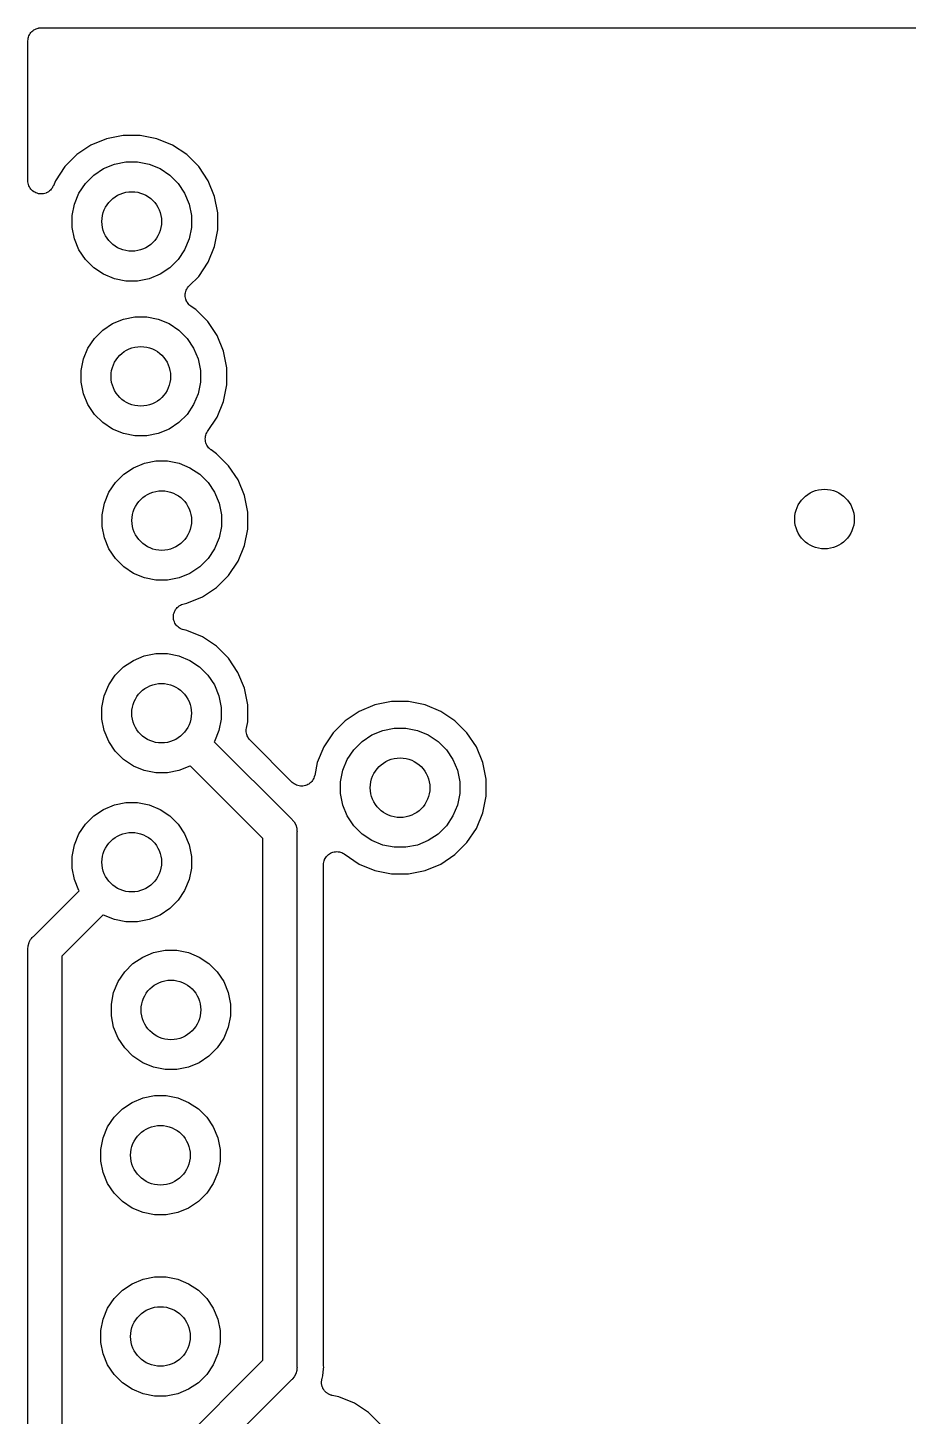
# Model space of a CAD drawing. Extents: x 1.98 to 5.9, y -3.93 to -1.98.
# Drawn here: x 1.9765 to 2.209, y -2.4338 to -2.0669 of the extents above; entities that cross this region are included whole.
import ezdxf

# ---------------------------------------------------------------- set-up
doc = ezdxf.new("R2010")
doc.units = 0
doc.header["$MEASUREMENT"] = 0
doc.layers.add('BLACK', color=7, linetype='CONTINUOUS')

msp = doc.modelspace()

# ---------------------------------------------------------------- linework, layer by layer
at = {"layer": 'BLACK', "linetype": 'CONTINUOUS'}
for p, q in [((1.97677, -2.06905), (1.97693, -2.06876)), ((1.97693, -2.06876), (1.97709, -2.06847)), ((1.97709, -2.06846), (1.9771, -2.06845)), ((1.97709, -2.06847), (1.97709, -2.06846)), ((1.9771, -2.06845), (1.97731, -2.0682)), ((1.97731, -2.0682), (1.97752, -2.06795)), ((1.97752, -2.06795), (1.97753, -2.06794)), ((1.97753, -2.06794), (1.97754, -2.06793)), ((1.97754, -2.06793), (1.97779, -2.06772)), ((1.97779, -2.06772), (1.97805, -2.06751)), ((1.97805, -2.06751), (1.97806, -2.06751)), ((1.97806, -2.06751), (1.97807, -2.0675)), ((1.97807, -2.0675), (1.97836, -2.06735)), ((1.97836, -2.06735), (1.97865, -2.06719)), ((1.97865, -2.06719), (1.97867, -2.06719)), ((1.97867, -2.06719), (1.97868, -2.06718)), ((1.97868, -2.06718), (1.97899, -2.06709)), ((1.97899, -2.06709), (1.97931, -2.067)), ((1.97931, -2.067), (1.97932, -2.06699)), ((1.97932, -2.06699), (1.97933, -2.06699)), ((1.97933, -2.06699), (1.97966, -2.06696)), ((1.97966, -2.06696), (1.97999, -2.06693)), ((1.97999, -2.06693), (2.26754, -2.06693)), ((1.97649, -2.07038), (1.97653, -2.07005)), ((1.97649, -2.0704), (1.97649, -2.07038)), ((1.97649, -2.07041), (1.97649, -2.0704)), ((1.97649, -2.0704), (1.97649, -2.0704)), ((1.97649, -2.07043), (1.97649, -2.07041)), ((1.97649, -2.10734), (1.97649, -2.07043)), ((1.97653, -2.07005), (1.97656, -2.06973)), ((1.97656, -2.0697), (1.97666, -2.06939)), ((1.97656, -2.06971), (1.97656, -2.0697)), ((1.97656, -2.06973), (1.97656, -2.06971)), ((1.97666, -2.06939), (1.97676, -2.06907)), ((1.97676, -2.06907), (1.97677, -2.06906)), ((1.97677, -2.06906), (1.97677, -2.06905)), ((1.99316, -2.09795), (1.98944, -2.10044)), ((1.9973, -2.09624), (1.99316, -2.09795)), ((2.0017, -2.09536), (1.9973, -2.09624)), ((2.00618, -2.09536), (2.0017, -2.09536)), ((2.01057, -2.09624), (2.00618, -2.09536)), ((2.01471, -2.09795), (2.01057, -2.09624)), ((2.01844, -2.10044), (2.01471, -2.09795)), ((1.98944, -2.10044), (1.98627, -2.10361)), ((2.02161, -2.10361), (2.01844, -2.10044)), ((1.98627, -2.10361), (1.98378, -2.10734)), ((1.9939, -2.10588), (1.99648, -2.10415)), ((1.99648, -2.10415), (1.99934, -2.10297)), ((1.99934, -2.10297), (2.00239, -2.10236)), ((2.00239, -2.10236), (2.00549, -2.10236)), ((2.00549, -2.10236), (2.00853, -2.10297)), ((2.00853, -2.10297), (2.0114, -2.10415)), ((2.0114, -2.10415), (2.01398, -2.10588)), ((2.0241, -2.10734), (2.02161, -2.10361)), ((1.97652, -2.10767), (1.97649, -2.10734)), ((1.97655, -2.10801), (1.97652, -2.10767)), ((1.97655, -2.10802), (1.97655, -2.10801)), ((1.97665, -2.10833), (1.97655, -2.10802)), ((1.97655, -2.10802), (1.97655, -2.10802)), ((1.97675, -2.10867), (1.97665, -2.10833)), ((1.97692, -2.10898), (1.97675, -2.10867)), ((1.97675, -2.10867), (1.97675, -2.10867)), ((1.97675, -2.10867), (1.97675, -2.10867)), ((1.97707, -2.10927), (1.97692, -2.10898)), ((1.97707, -2.10928), (1.97707, -2.10927)), ((1.97707, -2.10927), (1.97707, -2.10927)), ((1.97729, -2.10955), (1.97707, -2.10928)), ((1.98287, -2.10932), (1.98267, -2.10956)), ((1.98288, -2.10932), (1.98287, -2.10932)), ((1.98287, -2.10932), (1.98287, -2.10932)), ((1.98304, -2.10901), (1.98288, -2.10932)), ((1.9832, -2.10872), (1.98304, -2.10901)), ((1.98321, -2.10872), (1.9832, -2.10872)), ((1.9832, -2.10872), (1.9832, -2.10872)), ((1.98322, -2.10868), (1.98321, -2.10872)), ((1.98321, -2.10872), (1.98321, -2.10872)), ((1.98378, -2.10734), (1.98322, -2.10868)), ((1.98998, -2.11065), (1.9917, -2.10807)), ((1.9917, -2.10807), (1.9939, -2.10588)), ((2.01398, -2.10588), (2.01617, -2.10807)), ((2.01617, -2.10807), (2.01789, -2.11065)), ((2.02581, -2.11147), (2.0241, -2.10734)), ((1.9775, -2.1098), (1.97729, -2.10955)), ((1.97776, -2.11002), (1.9775, -2.1098)), ((1.9775, -2.1098), (1.9775, -2.1098)), ((1.9775, -2.1098), (1.9775, -2.1098)), ((1.97803, -2.11024), (1.97776, -2.11002)), ((1.97833, -2.1104), (1.97803, -2.11024)), ((1.97803, -2.11024), (1.97803, -2.11024)), ((1.97803, -2.11024), (1.97803, -2.11024)), ((1.97863, -2.11056), (1.97833, -2.1104)), ((1.97895, -2.11066), (1.97863, -2.11056)), ((1.97863, -2.11056), (1.97863, -2.11056)), ((1.97863, -2.11056), (1.97863, -2.11056)), ((1.97928, -2.11077), (1.97895, -2.11066)), ((1.97962, -2.1108), (1.97928, -2.11077)), ((1.97928, -2.11077), (1.97928, -2.11077)), ((1.97928, -2.11077), (1.97928, -2.11077)), ((1.97996, -2.11084), (1.97962, -2.1108)), ((1.9803, -2.11081), (1.97996, -2.11084)), ((1.97996, -2.11084), (1.97996, -2.11084)), ((1.97996, -2.11084), (1.97996, -2.11084)), ((1.98064, -2.11078), (1.9803, -2.11081)), ((1.98097, -2.11068), (1.98064, -2.11078)), ((1.98064, -2.11078), (1.98064, -2.11078)), ((1.98064, -2.11078), (1.98064, -2.11078)), ((1.98129, -2.11059), (1.98097, -2.11068)), ((1.9813, -2.11058), (1.98129, -2.11059)), ((1.98159, -2.11043), (1.9813, -2.11058)), ((1.9813, -2.11058), (1.9813, -2.11058)), ((1.9819, -2.11027), (1.98159, -2.11043)), ((1.98217, -2.11005), (1.9819, -2.11027)), ((1.9819, -2.11027), (1.9819, -2.11027)), ((1.9819, -2.11027), (1.9819, -2.11027)), ((1.98243, -2.10984), (1.98217, -2.11005)), ((1.98244, -2.10984), (1.98243, -2.10984)), ((1.98243, -2.10984), (1.98243, -2.10984)), ((1.98267, -2.10956), (1.98244, -2.10984)), ((1.98879, -2.11352), (1.98998, -2.11065)), ((2.01789, -2.11065), (2.01908, -2.11352)), ((2.02669, -2.11587), (2.02581, -2.11147)), ((1.98819, -2.11656), (1.98879, -2.11352)), ((1.98819, -2.11966), (1.98819, -2.11656)), ((2.01908, -2.11352), (2.01969, -2.11656)), ((2.01969, -2.11656), (2.01969, -2.11966)), ((2.02669, -2.12035), (2.02669, -2.11587)), ((1.98879, -2.1227), (1.98819, -2.11966)), ((2.01969, -2.11966), (2.01908, -2.1227)), ((2.02581, -2.12475), (2.02669, -2.12035)), ((1.98998, -2.12557), (1.98879, -2.1227)), ((2.01908, -2.1227), (2.01789, -2.12557)), ((1.9917, -2.12815), (1.98998, -2.12557)), ((2.01789, -2.12557), (2.01617, -2.12815)), ((2.0241, -2.12889), (2.02581, -2.12475)), ((1.9939, -2.13034), (1.9917, -2.12815)), ((1.99648, -2.13207), (1.9939, -2.13034)), ((2.01398, -2.13034), (2.0114, -2.13207)), ((2.01617, -2.12815), (2.01398, -2.13034)), ((2.02161, -2.13261), (2.0241, -2.12889)), ((1.99934, -2.13325), (1.99648, -2.13207)), ((2.00239, -2.13386), (1.99934, -2.13325)), ((2.00549, -2.13386), (2.00239, -2.13386)), ((2.00853, -2.13325), (2.00549, -2.13386)), ((2.0114, -2.13207), (2.00853, -2.13325)), ((2.01906, -2.13515), (2.02161, -2.13261)), ((2.01804, -2.1376), (2.01807, -2.13727)), ((2.01804, -2.13761), (2.01804, -2.1376)), ((2.01804, -2.13762), (2.01804, -2.13761)), ((2.01807, -2.13795), (2.01804, -2.13762)), ((2.01807, -2.13727), (2.01811, -2.13694)), ((2.0181, -2.13828), (2.01807, -2.13795)), ((2.0181, -2.13829), (2.0181, -2.13828)), ((2.0181, -2.1383), (2.0181, -2.13829)), ((2.01819, -2.13861), (2.0181, -2.1383)), ((2.01811, -2.13692), (2.01821, -2.1366)), ((2.01811, -2.13693), (2.01811, -2.13692)), ((2.01811, -2.13694), (2.01811, -2.13693)), ((2.01829, -2.13893), (2.01819, -2.13861)), ((2.01821, -2.1366), (2.01831, -2.13628)), ((2.01831, -2.13628), (2.01832, -2.13626)), ((2.01831, -2.13628), (2.01831, -2.13628)), ((2.01832, -2.13626), (2.01848, -2.13597)), ((2.01848, -2.13597), (2.01863, -2.13568)), ((2.01863, -2.13568), (2.01864, -2.13567)), ((2.01864, -2.13566), (2.01885, -2.13541)), ((2.01864, -2.13567), (2.01864, -2.13566)), ((2.01885, -2.13541), (2.01906, -2.13515)), ((2.01829, -2.13894), (2.01829, -2.13893)), ((2.0183, -2.13895), (2.01829, -2.13894)), ((2.01845, -2.13924), (2.0183, -2.13895)), ((2.0186, -2.13954), (2.01845, -2.13924)), ((2.01861, -2.13955), (2.0186, -2.13954)), ((2.01862, -2.13956), (2.01861, -2.13955)), ((2.01883, -2.13981), (2.01862, -2.13956)), ((2.01903, -2.14007), (2.01883, -2.13981)), ((2.01904, -2.14008), (2.01903, -2.14007)), ((2.01905, -2.14009), (2.01904, -2.14008)), ((2.0193, -2.1403), (2.01905, -2.14009)), ((2.01955, -2.14051), (2.0193, -2.1403)), ((2.01957, -2.14052), (2.01955, -2.14051)), ((2.01959, -2.14054), (2.01957, -2.14052)), ((2.01957, -2.14052), (2.01957, -2.14052)), ((2.01957, -2.14052), (2.01957, -2.14052)), ((2.02082, -2.14136), (2.01959, -2.14054)), ((2.02399, -2.14453), (2.02082, -2.14136)), ((1.99628, -2.1468), (1.99886, -2.14508)), ((1.99886, -2.14508), (2.00173, -2.14389)), ((2.00173, -2.14389), (2.00477, -2.14328)), ((2.00477, -2.14328), (2.00787, -2.14328)), ((2.00787, -2.14328), (2.01092, -2.14389)), ((2.01092, -2.14389), (2.01378, -2.14508)), ((2.01378, -2.14508), (2.01636, -2.1468)), ((2.02648, -2.14826), (2.02399, -2.14453)), ((1.99237, -2.15157), (1.99409, -2.14899)), ((1.99409, -2.14899), (1.99628, -2.1468)), ((2.01636, -2.1468), (2.01856, -2.14899)), ((2.01856, -2.14899), (2.02028, -2.15157)), ((2.0282, -2.1524), (2.02648, -2.14826)), ((1.99118, -2.15444), (1.99237, -2.15157)), ((2.02028, -2.15157), (2.02147, -2.15444)), ((2.02907, -2.15679), (2.0282, -2.1524)), ((1.99057, -2.15748), (1.99118, -2.15444)), ((2.02147, -2.15444), (2.02207, -2.15748)), ((2.02907, -2.16127), (2.02907, -2.15679)), ((1.99057, -2.16058), (1.99057, -2.15748)), ((1.99118, -2.16362), (1.99057, -2.16058)), ((2.02207, -2.16058), (2.02147, -2.16362)), ((2.02207, -2.15748), (2.02207, -2.16058)), ((1.99237, -2.16649), (1.99118, -2.16362)), ((2.02147, -2.16362), (2.02028, -2.16649)), ((2.0282, -2.16567), (2.02907, -2.16127)), ((1.99409, -2.16907), (1.99237, -2.16649)), ((2.02028, -2.16649), (2.01856, -2.16907)), ((2.02648, -2.16981), (2.0282, -2.16567)), ((1.99628, -2.17126), (1.99409, -2.16907)), ((1.99886, -2.17299), (1.99628, -2.17126)), ((2.01636, -2.17126), (2.01378, -2.17299)), ((2.01856, -2.16907), (2.01636, -2.17126)), ((2.02393, -2.17363), (2.02648, -2.16981)), ((2.00173, -2.17417), (1.99886, -2.17299)), ((2.00477, -2.17478), (2.00173, -2.17417)), ((2.00787, -2.17478), (2.00477, -2.17478)), ((2.01092, -2.17417), (2.00787, -2.17478)), ((2.01378, -2.17299), (2.01092, -2.17417)), ((2.02334, -2.17554), (2.02337, -2.17521)), ((2.02337, -2.17521), (2.02341, -2.17489)), ((2.02341, -2.17486), (2.02351, -2.17454)), ((2.02341, -2.17487), (2.02341, -2.17486)), ((2.02341, -2.17489), (2.02341, -2.17487)), ((2.02351, -2.17454), (2.02361, -2.17423)), ((2.02361, -2.17421), (2.02377, -2.17392)), ((2.02361, -2.17422), (2.02361, -2.17421)), ((2.02361, -2.17423), (2.02361, -2.17422)), ((2.02377, -2.17392), (2.02393, -2.17363)), ((2.02334, -2.17555), (2.02334, -2.17554)), ((2.02334, -2.17556), (2.02334, -2.17555)), ((2.02337, -2.1759), (2.02334, -2.17556)), ((2.0234, -2.17622), (2.02337, -2.1759)), ((2.0234, -2.17623), (2.0234, -2.17622)), ((2.0234, -2.17624), (2.0234, -2.17623)), ((2.0235, -2.17656), (2.0234, -2.17624)), ((2.02359, -2.17688), (2.0235, -2.17656)), ((2.02359, -2.17689), (2.02359, -2.17688)), ((2.0236, -2.1769), (2.02359, -2.17689)), ((2.02375, -2.17719), (2.0236, -2.1769)), ((2.0239, -2.17748), (2.02375, -2.17719)), ((2.02391, -2.17749), (2.0239, -2.17748)), ((2.02392, -2.1775), (2.02391, -2.17749)), ((2.02413, -2.17776), (2.02392, -2.1775)), ((2.02433, -2.17802), (2.02413, -2.17776)), ((2.02434, -2.17802), (2.02433, -2.17802)), ((2.02435, -2.17803), (2.02434, -2.17802)), ((2.0246, -2.17825), (2.02435, -2.17803)), ((2.02485, -2.17846), (2.0246, -2.17825)), ((2.02487, -2.17847), (2.02485, -2.17846)), ((2.02489, -2.17848), (2.02487, -2.17847)), ((2.02487, -2.17847), (2.02487, -2.17847)), ((2.02487, -2.17847), (2.02487, -2.17847)), ((2.02635, -2.17946), (2.02489, -2.17848)), ((2.00439, -2.18317), (2.00726, -2.18199)), ((2.00726, -2.18199), (2.0103, -2.18138)), ((2.0103, -2.18138), (2.0134, -2.18138)), ((2.0134, -2.18138), (2.01644, -2.18199)), ((2.01644, -2.18199), (2.01931, -2.18317)), ((2.02952, -2.18263), (2.02635, -2.17946)), ((2.03201, -2.18635), (2.02952, -2.18263)), ((1.99962, -2.18709), (2.00181, -2.1849)), ((2.00181, -2.1849), (2.00439, -2.18317)), ((2.01931, -2.18317), (2.02189, -2.1849)), ((2.02189, -2.1849), (2.02408, -2.18709)), ((2.03373, -2.19049), (2.03201, -2.18635)), ((1.99671, -2.19254), (1.9979, -2.18967)), ((1.9979, -2.18967), (1.99962, -2.18709)), ((2.02408, -2.18709), (2.02581, -2.18967)), ((2.02581, -2.18967), (2.02699, -2.19254)), ((1.9961, -2.19558), (1.99671, -2.19254)), ((2.02699, -2.19254), (2.0276, -2.19558)), ((2.0346, -2.19489), (2.03373, -2.19049)), ((1.9961, -2.19868), (1.9961, -2.19558)), ((2.0276, -2.19558), (2.0276, -2.19868)), ((2.0346, -2.19937), (2.0346, -2.19489)), ((1.99671, -2.20172), (1.9961, -2.19868)), ((2.0276, -2.19868), (2.02699, -2.20172)), ((2.03373, -2.20376), (2.0346, -2.19937)), ((1.9979, -2.20459), (1.99671, -2.20172)), ((1.99962, -2.20717), (1.9979, -2.20459)), ((2.02581, -2.20459), (2.02408, -2.20717)), ((2.02699, -2.20172), (2.02581, -2.20459)), ((2.03201, -2.2079), (2.03373, -2.20376)), ((2.00181, -2.20936), (1.99962, -2.20717)), ((2.02408, -2.20717), (2.02189, -2.20936)), ((2.02952, -2.21163), (2.03201, -2.2079)), ((2.00439, -2.21108), (2.00181, -2.20936)), ((2.00726, -2.21227), (2.00439, -2.21108)), ((2.01931, -2.21108), (2.01644, -2.21227)), ((2.02189, -2.20936), (2.01931, -2.21108)), ((2.02635, -2.2148), (2.02952, -2.21163)), ((2.0103, -2.21288), (2.00726, -2.21227)), ((2.0134, -2.21288), (2.0103, -2.21288)), ((2.01644, -2.21227), (2.0134, -2.21288)), ((2.02263, -2.21729), (2.02635, -2.2148)), ((2.01679, -2.2195), (2.01709, -2.21935)), ((2.01709, -2.21935), (2.01741, -2.21925)), ((2.01709, -2.21935), (2.01709, -2.21935)), ((2.01709, -2.21935), (2.01709, -2.21935)), ((2.01741, -2.21925), (2.01774, -2.21915)), ((2.01774, -2.21915), (2.01849, -2.219)), ((2.01849, -2.219), (2.02263, -2.21729)), ((2.01492, -2.22256), (2.01496, -2.22221)), ((2.01495, -2.22289), (2.01492, -2.22256)), ((2.01492, -2.22256), (2.01492, -2.22256)), ((2.01492, -2.22256), (2.01492, -2.22256)), ((2.01498, -2.22324), (2.01495, -2.22289)), ((2.01496, -2.22221), (2.01499, -2.22188)), ((2.01499, -2.22188), (2.0151, -2.22155)), ((2.01499, -2.22188), (2.01499, -2.22188)), ((2.01499, -2.22188), (2.01499, -2.22188)), ((2.0151, -2.22155), (2.01519, -2.22123)), ((2.01519, -2.22123), (2.0152, -2.22123)), ((2.0152, -2.22123), (2.01536, -2.22092)), ((2.0152, -2.22123), (2.0152, -2.22123)), ((2.01536, -2.22092), (2.01552, -2.22063)), ((2.01552, -2.22062), (2.01573, -2.22037)), ((2.01552, -2.22063), (2.01552, -2.22062)), ((2.01552, -2.22063), (2.01552, -2.22063)), ((2.01573, -2.22037), (2.01595, -2.2201)), ((2.01595, -2.2201), (2.01596, -2.2201)), ((2.01596, -2.2201), (2.01621, -2.21989)), ((2.01596, -2.2201), (2.01596, -2.2201)), ((2.01621, -2.21989), (2.01648, -2.21967)), ((2.01648, -2.21967), (2.01648, -2.21967)), ((2.01648, -2.21967), (2.01649, -2.21967)), ((2.01649, -2.21967), (2.01679, -2.2195)), ((2.01508, -2.22357), (2.01498, -2.22324)), ((2.01498, -2.22324), (2.01498, -2.22324)), ((2.01498, -2.22324), (2.01498, -2.22324)), ((2.01518, -2.22389), (2.01508, -2.22357)), ((2.01518, -2.2239), (2.01518, -2.22389)), ((2.01534, -2.2242), (2.01518, -2.2239)), ((2.01518, -2.2239), (2.01518, -2.2239)), ((2.01549, -2.2245), (2.01534, -2.2242)), ((2.0157, -2.22475), (2.01549, -2.2245)), ((2.01549, -2.2245), (2.01549, -2.2245)), ((2.01549, -2.2245), (2.01549, -2.2245)), ((2.01592, -2.22503), (2.0157, -2.22475)), ((2.01592, -2.22504), (2.01592, -2.22503)), ((2.01592, -2.22503), (2.01592, -2.22503)), ((2.01616, -2.22524), (2.01592, -2.22504)), ((2.01644, -2.22547), (2.01616, -2.22524)), ((2.01645, -2.22547), (2.01644, -2.22547)), ((2.01644, -2.22547), (2.01644, -2.22547)), ((2.01675, -2.22564), (2.01645, -2.22547)), ((2.01704, -2.2258), (2.01675, -2.22564)), ((2.01705, -2.2258), (2.01704, -2.2258)), ((2.01704, -2.2258), (2.01704, -2.2258)), ((2.01737, -2.22591), (2.01705, -2.2258)), ((2.01769, -2.22601), (2.01737, -2.22591)), ((2.0177, -2.22601), (2.01769, -2.22601)), ((2.01774, -2.22602), (2.0177, -2.22601)), ((2.0177, -2.22601), (2.0177, -2.22601)), ((2.0177, -2.22601), (2.0177, -2.22601)), ((2.01845, -2.22616), (2.01774, -2.22602)), ((2.02259, -2.22787), (2.01845, -2.22616)), ((2.02631, -2.23036), (2.02259, -2.22787)), ((2.02948, -2.23353), (2.02631, -2.23036)), ((2.00177, -2.2358), (2.00435, -2.23408)), ((2.00435, -2.23408), (2.00722, -2.23289)), ((2.00722, -2.23289), (2.01026, -2.23228)), ((2.01026, -2.23228), (2.01336, -2.23228)), ((2.01336, -2.23228), (2.0164, -2.23289)), ((2.0164, -2.23289), (2.01927, -2.23408)), ((2.01927, -2.23408), (2.02185, -2.2358)), ((2.03197, -2.23726), (2.02948, -2.23353)), ((1.99958, -2.23799), (2.00177, -2.2358)), ((2.02185, -2.2358), (2.02404, -2.23799)), ((2.03368, -2.2414), (2.03197, -2.23726)), ((1.99667, -2.24344), (1.99786, -2.24057)), ((1.99786, -2.24057), (1.99958, -2.23799)), ((2.02404, -2.23799), (2.02577, -2.24057)), ((2.02577, -2.24057), (2.02695, -2.24344)), ((2.03456, -2.24579), (2.03368, -2.2414)), ((1.99606, -2.24648), (1.99667, -2.24344)), ((2.02695, -2.24344), (2.02756, -2.24648)), ((2.07256, -2.24497), (2.06817, -2.24584)), ((2.07704, -2.24497), (2.07256, -2.24497)), ((2.08144, -2.24584), (2.07704, -2.24497)), ((1.99606, -2.24958), (1.99606, -2.24648)), ((2.02756, -2.24648), (2.02756, -2.24958)), ((2.03456, -2.25027), (2.03456, -2.24579)), ((2.06403, -2.24756), (2.0603, -2.25005)), ((2.06817, -2.24584), (2.06403, -2.24756)), ((2.08558, -2.24756), (2.08144, -2.24584)), ((2.0893, -2.25005), (2.08558, -2.24756)), ((1.99667, -2.25263), (1.99606, -2.24958)), ((2.02756, -2.24958), (2.02695, -2.25263)), ((2.03415, -2.25262), (2.03419, -2.2523)), ((2.03419, -2.2523), (2.03422, -2.25198)), ((2.03422, -2.25198), (2.03456, -2.25027)), ((2.0603, -2.25005), (2.05713, -2.25322)), ((2.07021, -2.25257), (2.07325, -2.25197)), ((2.07325, -2.25197), (2.07635, -2.25197)), ((2.07635, -2.25197), (2.0794, -2.25257)), ((2.09247, -2.25322), (2.0893, -2.25005)), ((1.99786, -2.25549), (1.99667, -2.25263)), ((1.99958, -2.25807), (1.99786, -2.25549)), ((2.02577, -2.25549), (2.02571, -2.25557)), ((2.02571, -2.25557), (2.04609, -2.27595)), ((2.02695, -2.25263), (2.02577, -2.25549)), ((2.03415, -2.25264), (2.03415, -2.25262)), ((2.03415, -2.25266), (2.03415, -2.25264)), ((2.03418, -2.25298), (2.03415, -2.25266)), ((2.03421, -2.2533), (2.03418, -2.25298)), ((2.03422, -2.25332), (2.03421, -2.2533)), ((2.03422, -2.25334), (2.03422, -2.25332)), ((2.03431, -2.25365), (2.03422, -2.25334)), ((2.0344, -2.25396), (2.03431, -2.25365)), ((2.03441, -2.25397), (2.0344, -2.25396)), ((2.03442, -2.25399), (2.03441, -2.25397)), ((2.03457, -2.25428), (2.03442, -2.25399)), ((2.03472, -2.25457), (2.03457, -2.25428)), ((2.03473, -2.25458), (2.03472, -2.25457)), ((2.03474, -2.25459), (2.03473, -2.25458)), ((2.03494, -2.25485), (2.03474, -2.25459)), ((2.03514, -2.2551), (2.03494, -2.25485)), ((2.03517, -2.25512), (2.03514, -2.2551)), ((2.03518, -2.25513), (2.03517, -2.25512)), ((2.03517, -2.25512), (2.03517, -2.25512)), ((2.03517, -2.25512), (2.03517, -2.25512)), ((2.04634, -2.2663), (2.03518, -2.25513)), ((2.05713, -2.25322), (2.05464, -2.25694)), ((2.06257, -2.25768), (2.06476, -2.25548)), ((2.06476, -2.25548), (2.06734, -2.25376)), ((2.06734, -2.25376), (2.07021, -2.25257)), ((2.0794, -2.25257), (2.08226, -2.25376)), ((2.08226, -2.25376), (2.08484, -2.25548)), ((2.08484, -2.25548), (2.08704, -2.25768)), ((2.09496, -2.25694), (2.09247, -2.25322)), ((2.00177, -2.26026), (1.99958, -2.25807)), ((2.05464, -2.25694), (2.05293, -2.26108)), ((2.06085, -2.26026), (2.06257, -2.25768)), ((2.08704, -2.25768), (2.08876, -2.26026)), ((2.09668, -2.26108), (2.09496, -2.25694)), ((2.00435, -2.26199), (2.00177, -2.26026)), ((2.00722, -2.26317), (2.00435, -2.26199)), ((2.01026, -2.26378), (2.00722, -2.26317)), ((2.0164, -2.26317), (2.01336, -2.26378)), ((2.01927, -2.26199), (2.0164, -2.26317)), ((2.01935, -2.26193), (2.01927, -2.26199)), ((2.03857, -2.28115), (2.01935, -2.26193)), ((2.05293, -2.26108), (2.05225, -2.26451)), ((2.05906, -2.26617), (2.05966, -2.26312)), ((2.05966, -2.26312), (2.06085, -2.26026)), ((2.08876, -2.26026), (2.08995, -2.26312)), ((2.08995, -2.26312), (2.09055, -2.26617)), ((2.09755, -2.26548), (2.09668, -2.26108)), ((2.01336, -2.26378), (2.01026, -2.26378)), ((2.0466, -2.26651), (2.04634, -2.2663)), ((2.04686, -2.26672), (2.0466, -2.26651)), ((2.04686, -2.26673), (2.04686, -2.26672)), ((2.04687, -2.26673), (2.04686, -2.26673)), ((2.04716, -2.26689), (2.04687, -2.26673)), ((2.04746, -2.26705), (2.04716, -2.26689)), ((2.04747, -2.26705), (2.04746, -2.26705)), ((2.04746, -2.26705), (2.04746, -2.26705)), ((2.04779, -2.26715), (2.04747, -2.26705)), ((2.05012, -2.26707), (2.0498, -2.26716)), ((2.05013, -2.26707), (2.05012, -2.26707)), ((2.05014, -2.26706), (2.05013, -2.26707)), ((2.05043, -2.26691), (2.05014, -2.26706)), ((2.05073, -2.26675), (2.05043, -2.26691)), ((2.05074, -2.26675), (2.05073, -2.26675)), ((2.051, -2.26654), (2.05074, -2.26674)), ((2.05074, -2.26674), (2.05074, -2.26675)), ((2.05126, -2.26633), (2.051, -2.26654)), ((2.05127, -2.26632), (2.05126, -2.26633)), ((2.05148, -2.26606), (2.05127, -2.26631)), ((2.05127, -2.26631), (2.05127, -2.26632)), ((2.0517, -2.2658), (2.05148, -2.26606)), ((2.05171, -2.2658), (2.0517, -2.2658)), ((2.05187, -2.26549), (2.05171, -2.26579)), ((2.05171, -2.26579), (2.05171, -2.2658)), ((2.05203, -2.2652), (2.05187, -2.26549)), ((2.05204, -2.26519), (2.05203, -2.2652)), ((2.05203, -2.2652), (2.05203, -2.2652)), ((2.05214, -2.26487), (2.05204, -2.26519)), ((2.05224, -2.26455), (2.05214, -2.26487)), ((2.05225, -2.26451), (2.05224, -2.26454)), ((2.05224, -2.26454), (2.05224, -2.26454)), ((2.05224, -2.26454), (2.05224, -2.26454)), ((2.05224, -2.26454), (2.05224, -2.26455)), ((2.05906, -2.26927), (2.05906, -2.26617)), ((2.09055, -2.26617), (2.09055, -2.26927)), ((2.09755, -2.26996), (2.09755, -2.26548)), ((2.04811, -2.26725), (2.04779, -2.26715)), ((2.04812, -2.26725), (2.04811, -2.26725)), ((2.04846, -2.26729), (2.04812, -2.26725)), ((2.04812, -2.26725), (2.04812, -2.26725)), ((2.04879, -2.26732), (2.04846, -2.26729)), ((2.0488, -2.26732), (2.04879, -2.26732)), ((2.04914, -2.26729), (2.0488, -2.26732)), ((2.0488, -2.26732), (2.0488, -2.26732)), ((2.04947, -2.26726), (2.04914, -2.26729)), ((2.04948, -2.26726), (2.04947, -2.26726)), ((2.0498, -2.26716), (2.04948, -2.26726)), ((2.04948, -2.26726), (2.04948, -2.26726)), ((2.05966, -2.27231), (2.05906, -2.26927)), ((2.09055, -2.26927), (2.08995, -2.27231)), ((2.09668, -2.27435), (2.09755, -2.26996)), ((1.9939, -2.27517), (1.99648, -2.27345)), ((1.99648, -2.27345), (1.99934, -2.27226)), ((1.99934, -2.27226), (2.00239, -2.27165)), ((2.00239, -2.27165), (2.00549, -2.27165)), ((2.00549, -2.27165), (2.00853, -2.27226)), ((2.00853, -2.27226), (2.0114, -2.27345)), ((2.0114, -2.27345), (2.01398, -2.27517)), ((2.06085, -2.27518), (2.05966, -2.27231)), ((2.08995, -2.27231), (2.08876, -2.27518)), ((2.09496, -2.27849), (2.09668, -2.27435)), ((1.98998, -2.27994), (1.9917, -2.27736)), ((1.9917, -2.27736), (1.9939, -2.27517)), ((2.01398, -2.27517), (2.01617, -2.27736)), ((2.01617, -2.27736), (2.01789, -2.27994)), ((2.04609, -2.27595), (2.04626, -2.27609)), ((2.04626, -2.27609), (2.0464, -2.27626)), ((2.0464, -2.27626), (2.0464, -2.27626)), ((2.0464, -2.27626), (2.04655, -2.27643)), ((2.04655, -2.27643), (2.04683, -2.27677)), ((2.04683, -2.27677), (2.04724, -2.27756)), ((2.04724, -2.27756), (2.0475, -2.2784)), ((2.06257, -2.27776), (2.06085, -2.27518)), ((2.06476, -2.27995), (2.06257, -2.27776)), ((2.08704, -2.27776), (2.08484, -2.27995)), ((2.08876, -2.27518), (2.08704, -2.27776)), ((1.98879, -2.28281), (1.98998, -2.27994)), ((2.01789, -2.27994), (2.01908, -2.28281)), ((2.03857, -2.35829), (2.03857, -2.28115)), ((2.0475, -2.2784), (2.04757, -2.27907)), ((2.04757, -2.27907), (2.04757, -2.27907)), ((2.04757, -2.27907), (2.04759, -2.27929)), ((2.04759, -2.27929), (2.04757, -2.27951)), ((2.04757, -2.27951), (2.04757, -2.42064)), ((2.06734, -2.28167), (2.06476, -2.27995)), ((2.07021, -2.28286), (2.06734, -2.28167)), ((2.08226, -2.28167), (2.0794, -2.28286)), ((2.08484, -2.27995), (2.08226, -2.28167)), ((2.09247, -2.28222), (2.09496, -2.27849)), ((1.98819, -2.28585), (1.98879, -2.28281)), ((2.01908, -2.28281), (2.01969, -2.28585)), ((2.05562, -2.2856), (2.05588, -2.28539)), ((2.05588, -2.28539), (2.05614, -2.28518)), ((2.05614, -2.28518), (2.05615, -2.28518)), ((2.05615, -2.28517), (2.05645, -2.28502)), ((2.05615, -2.28518), (2.05615, -2.28517)), ((2.05645, -2.28502), (2.05674, -2.28486)), ((2.05674, -2.28486), (2.05675, -2.28486)), ((2.05675, -2.28486), (2.05676, -2.28485)), ((2.05676, -2.28485), (2.05708, -2.28476)), ((2.05708, -2.28476), (2.0574, -2.28466)), ((2.0574, -2.28466), (2.0574, -2.28466)), ((2.0574, -2.28466), (2.05741, -2.28466)), ((2.05741, -2.28466), (2.05774, -2.28463)), ((2.05774, -2.28463), (2.05808, -2.2846)), ((2.05808, -2.2846), (2.05808, -2.2846)), ((2.05808, -2.2846), (2.05809, -2.2846)), ((2.05809, -2.2846), (2.05842, -2.28463)), ((2.05842, -2.28463), (2.05876, -2.28467)), ((2.05876, -2.28467), (2.05876, -2.28467)), ((2.05876, -2.28467), (2.05877, -2.28467)), ((2.05877, -2.28467), (2.05909, -2.28477)), ((2.05909, -2.28477), (2.05941, -2.28487)), ((2.05941, -2.28487), (2.05942, -2.28487)), ((2.05942, -2.28487), (2.05942, -2.28487)), ((2.05942, -2.28487), (2.05972, -2.28503)), ((2.05972, -2.28503), (2.06001, -2.28519)), ((2.06001, -2.28519), (2.06002, -2.2852)), ((2.06002, -2.2852), (2.06002, -2.2852)), ((2.06002, -2.2852), (2.06003, -2.28521)), ((2.06003, -2.28521), (2.06403, -2.28788)), ((2.07325, -2.28346), (2.07021, -2.28286)), ((2.07635, -2.28346), (2.07325, -2.28346)), ((2.0794, -2.28286), (2.07635, -2.28346)), ((2.08558, -2.28788), (2.0893, -2.28539)), ((2.0893, -2.28539), (2.09247, -2.28222)), ((1.98819, -2.28895), (1.98819, -2.28585)), ((1.98879, -2.292), (1.98819, -2.28895)), ((2.01969, -2.28895), (2.01908, -2.292)), ((2.01969, -2.28585), (2.01969, -2.28895)), ((2.05457, -2.28805), (2.0546, -2.28772)), ((2.05457, -2.28806), (2.05457, -2.28805)), ((2.05457, -2.2881), (2.05457, -2.28806)), ((2.05457, -2.28806), (2.05457, -2.28806)), ((2.05457, -2.28806), (2.05457, -2.28806)), ((2.05457, -2.42013), (2.05457, -2.2881)), ((2.0546, -2.28772), (2.05464, -2.28738)), ((2.05464, -2.28737), (2.05474, -2.28705)), ((2.05464, -2.28738), (2.05464, -2.28737)), ((2.05464, -2.28738), (2.05464, -2.28738)), ((2.05474, -2.28705), (2.05484, -2.28673)), ((2.05484, -2.28673), (2.05485, -2.28673)), ((2.05485, -2.28672), (2.05501, -2.28642)), ((2.05485, -2.28673), (2.05485, -2.28672)), ((2.05501, -2.28642), (2.05517, -2.28613)), ((2.05517, -2.28613), (2.05518, -2.28613)), ((2.05518, -2.28612), (2.0554, -2.28586)), ((2.05518, -2.28613), (2.05518, -2.28612)), ((2.0554, -2.28586), (2.05561, -2.28561)), ((2.05561, -2.28561), (2.05561, -2.2856)), ((2.05561, -2.2856), (2.05562, -2.2856)), ((2.06403, -2.28788), (2.06817, -2.28959)), ((2.08144, -2.28959), (2.08558, -2.28788)), ((1.98998, -2.29486), (1.98879, -2.292)), ((2.01908, -2.292), (2.01789, -2.29486)), ((2.06817, -2.28959), (2.07256, -2.29046)), ((2.07256, -2.29046), (2.07704, -2.29046)), ((2.07704, -2.29046), (2.08144, -2.28959)), ((1.98516, -2.29981), (1.99003, -2.29494)), ((1.99003, -2.29494), (1.98998, -2.29486)), ((2.01789, -2.29486), (2.01617, -2.29744)), ((1.97796, -2.30701), (1.98516, -2.29981)), ((1.98516, -2.29981), (1.98516, -2.29981)), ((2.01398, -2.29963), (2.0114, -2.30136)), ((2.01617, -2.29744), (2.01398, -2.29963)), ((1.9964, -2.3013), (1.99153, -2.30618)), ((1.99648, -2.30136), (1.9964, -2.3013)), ((1.99934, -2.30254), (1.99648, -2.30136)), ((2.00239, -2.30315), (1.99934, -2.30254)), ((2.00549, -2.30315), (2.00239, -2.30315)), ((2.00853, -2.30254), (2.00549, -2.30315)), ((2.0114, -2.30136), (2.00853, -2.30254)), ((1.97748, -2.30753), (1.97765, -2.30732)), ((1.97765, -2.30732), (1.97779, -2.30715)), ((1.97765, -2.30732), (1.97765, -2.30732)), ((1.97779, -2.30715), (1.97796, -2.30701)), ((1.99153, -2.30618), (1.98549, -2.31221)), ((1.99153, -2.30618), (1.99153, -2.30618)), ((1.97647, -2.31035), (1.97655, -2.30947)), ((1.97649, -2.31057), (1.97647, -2.31035)), ((1.97649, -2.92948), (1.97649, -2.31057)), ((1.97655, -2.30947), (1.97681, -2.30862)), ((1.97681, -2.30862), (1.97687, -2.30851)), ((1.97687, -2.30851), (1.97723, -2.30784)), ((1.97723, -2.30784), (1.97748, -2.30753)), ((2.00969, -2.31128), (2.01274, -2.31067)), ((2.01274, -2.31067), (2.01584, -2.31067)), ((2.01584, -2.31067), (2.01888, -2.31128)), ((1.98549, -2.31221), (1.98549, -2.92669)), ((2.00206, -2.31638), (2.00425, -2.31419)), ((2.00425, -2.31419), (2.00683, -2.31247)), ((2.00683, -2.31247), (2.00969, -2.31128)), ((2.01888, -2.31128), (2.02175, -2.31247)), ((2.02175, -2.31247), (2.02433, -2.31419)), ((2.02433, -2.31419), (2.02652, -2.31638)), ((2.00033, -2.31896), (2.00206, -2.31638)), ((2.02652, -2.31638), (2.02824, -2.31896)), ((1.99854, -2.32487), (1.99915, -2.32183)), ((1.99915, -2.32183), (2.00033, -2.31896)), ((2.02824, -2.31896), (2.02943, -2.32183)), ((2.02943, -2.32183), (2.03004, -2.32487)), ((1.99854, -2.32797), (1.99854, -2.32487)), ((2.03004, -2.32487), (2.03004, -2.32797)), ((1.99915, -2.33102), (1.99854, -2.32797)), ((2.03004, -2.32797), (2.02943, -2.33102)), ((2.00033, -2.33388), (1.99915, -2.33102)), ((2.02943, -2.33102), (2.02824, -2.33388)), ((2.00206, -2.33646), (2.00033, -2.33388)), ((2.00425, -2.33865), (2.00206, -2.33646)), ((2.02652, -2.33646), (2.02433, -2.33865)), ((2.02824, -2.33388), (2.02652, -2.33646)), ((2.00683, -2.34038), (2.00425, -2.33865)), ((2.00969, -2.34157), (2.00683, -2.34038)), ((2.02175, -2.34038), (2.01888, -2.34157)), ((2.02433, -2.33865), (2.02175, -2.34038)), ((2.01274, -2.34217), (2.00969, -2.34157)), ((2.01584, -2.34217), (2.01274, -2.34217)), ((2.01888, -2.34157), (2.01584, -2.34217)), ((2.00146, -2.35259), (2.00404, -2.35086)), ((2.00404, -2.35086), (2.00691, -2.34968)), ((2.00691, -2.34968), (2.00995, -2.34907)), ((2.00995, -2.34907), (2.01305, -2.34907)), ((2.01305, -2.34907), (2.01609, -2.34968)), ((2.01609, -2.34968), (2.01896, -2.35086)), ((2.01896, -2.35086), (2.02154, -2.35259)), ((1.99754, -2.35736), (1.99927, -2.35478)), ((1.99927, -2.35478), (2.00146, -2.35259)), ((2.02154, -2.35259), (2.02373, -2.35478)), ((2.02373, -2.35478), (2.02546, -2.35736)), ((1.99636, -2.36022), (1.99754, -2.35736)), ((2.02546, -2.35736), (2.02664, -2.36022)), ((2.03857, -2.419), (2.03857, -2.35829)), ((2.03857, -2.35829), (2.03857, -2.35829)), ((1.99575, -2.36327), (1.99636, -2.36022)), ((2.02664, -2.36022), (2.02725, -2.36327)), ((1.99575, -2.36637), (1.99575, -2.36327)), ((2.02725, -2.36327), (2.02725, -2.36637)), ((1.99636, -2.36941), (1.99575, -2.36637)), ((1.99754, -2.37228), (1.99636, -2.36941)), ((2.02664, -2.36941), (2.02546, -2.37228)), ((2.02725, -2.36637), (2.02664, -2.36941)), ((1.99927, -2.37486), (1.99754, -2.37228)), ((2.02546, -2.37228), (2.02373, -2.37486)), ((2.00146, -2.37705), (1.99927, -2.37486)), ((2.00404, -2.37877), (2.00146, -2.37705)), ((2.02154, -2.37705), (2.01896, -2.37877)), ((2.02373, -2.37486), (2.02154, -2.37705)), ((2.00691, -2.37996), (2.00404, -2.37877)), ((2.00995, -2.38057), (2.00691, -2.37996)), ((2.01305, -2.38057), (2.00995, -2.38057)), ((2.01609, -2.37996), (2.01305, -2.38057)), ((2.01896, -2.37877), (2.01609, -2.37996)), ((2.00146, -2.40048), (2.00404, -2.39876)), ((2.00404, -2.39876), (2.00691, -2.39757)), ((2.00691, -2.39757), (2.00995, -2.39697)), ((2.00995, -2.39697), (2.01305, -2.39697)), ((2.01305, -2.39697), (2.01609, -2.39757)), ((2.01609, -2.39757), (2.01896, -2.39876)), ((2.01896, -2.39876), (2.02154, -2.40048)), ((1.99754, -2.40526), (1.99927, -2.40268)), ((1.99927, -2.40268), (2.00146, -2.40048)), ((2.02154, -2.40048), (2.02373, -2.40268)), ((2.02373, -2.40268), (2.02546, -2.40526)), ((1.99636, -2.40812), (1.99754, -2.40526)), ((2.02546, -2.40526), (2.02664, -2.40812)), ((1.99575, -2.41116), (1.99636, -2.40812)), ((2.02664, -2.40812), (2.02725, -2.41116)), ((1.99575, -2.41427), (1.99575, -2.41116)), ((2.02725, -2.41116), (2.02725, -2.41427)), ((1.99636, -2.41731), (1.99575, -2.41427)), ((1.99754, -2.42017), (1.99636, -2.41731)), ((2.02664, -2.41731), (2.02546, -2.42017)), ((2.02725, -2.41427), (2.02664, -2.41731)), ((1.99396, -2.4636), (2.03857, -2.419)), ((1.99927, -2.42275), (1.99754, -2.42017)), ((2.02546, -2.42017), (2.02373, -2.42275)), ((2.04757, -2.42108), (2.04751, -2.42165)), ((2.04757, -2.42064), (2.04759, -2.42086)), ((2.04759, -2.42086), (2.04757, -2.42108)), ((2.04757, -2.42108), (2.04757, -2.42108)), ((2.05458, -2.42027), (2.05457, -2.42013)), ((2.05458, -2.42042), (2.05458, -2.42027)), ((2.05458, -2.42047), (2.05458, -2.42042)), ((2.05462, -2.42086), (2.05458, -2.42047)), ((2.05458, -2.42126), (2.05462, -2.42086)), ((2.00146, -2.42495), (1.99927, -2.42275)), ((2.04609, -2.4242), (2.00149, -2.4688)), ((2.02373, -2.42275), (2.02154, -2.42495)), ((2.04626, -2.42406), (2.04609, -2.4242)), ((2.0464, -2.42389), (2.04626, -2.42406)), ((2.04683, -2.42337), (2.0464, -2.42389)), ((2.0464, -2.42389), (2.0464, -2.42389)), ((2.04724, -2.42259), (2.04683, -2.42337)), ((2.0475, -2.42174), (2.04724, -2.42259)), ((2.04751, -2.42165), (2.0475, -2.42174)), ((2.05404, -2.42481), (2.05405, -2.42465)), ((2.05405, -2.42499), (2.05404, -2.42481)), ((2.05405, -2.42449), (2.05409, -2.42431)), ((2.05405, -2.42465), (2.05405, -2.42449)), ((2.05409, -2.42431), (2.05411, -2.42413)), ((2.05411, -2.42413), (2.05416, -2.42397)), ((2.05416, -2.42397), (2.05419, -2.42382)), ((2.05419, -2.42382), (2.0544, -2.42312)), ((2.0544, -2.42312), (2.05458, -2.42126)), ((2.05458, -2.42126), (2.05458, -2.42126)), ((2.00404, -2.42667), (2.00146, -2.42495)), ((2.00691, -2.42786), (2.00404, -2.42667)), ((2.00995, -2.42846), (2.00691, -2.42786)), ((2.01305, -2.42846), (2.00995, -2.42846)), ((2.01609, -2.42786), (2.01305, -2.42846)), ((2.01896, -2.42667), (2.01609, -2.42786)), ((2.02154, -2.42495), (2.01896, -2.42667)), ((2.05405, -2.42517), (2.05405, -2.42499)), ((2.05408, -2.42533), (2.05405, -2.42517)), ((2.0541, -2.42549), (2.05408, -2.42533)), ((2.05415, -2.42566), (2.0541, -2.42549)), ((2.05418, -2.42584), (2.05415, -2.42566)), ((2.05425, -2.42599), (2.05418, -2.42584)), ((2.05429, -2.42614), (2.05425, -2.42599)), ((2.05437, -2.4263), (2.05429, -2.42614)), ((2.05444, -2.42647), (2.05437, -2.4263)), ((2.05453, -2.42661), (2.05444, -2.42647)), ((2.05461, -2.42675), (2.05453, -2.42661)), ((2.05472, -2.42689), (2.05461, -2.42675)), ((2.05482, -2.42704), (2.05472, -2.42689)), ((2.05493, -2.42716), (2.05482, -2.42704)), ((2.05503, -2.42728), (2.05493, -2.42716)), ((2.05517, -2.4274), (2.05503, -2.42728)), ((2.0553, -2.42753), (2.05517, -2.4274)), ((2.05543, -2.42762), (2.0553, -2.42753)), ((2.05556, -2.42772), (2.05543, -2.42762)), ((2.05572, -2.42781), (2.05556, -2.42772)), ((2.05587, -2.42791), (2.05572, -2.42781)), ((2.05601, -2.42797), (2.05587, -2.42791)), ((2.05615, -2.42805), (2.05601, -2.42797)), ((2.05633, -2.42811), (2.05615, -2.42805)), ((2.0565, -2.42818), (2.05633, -2.42811)), ((2.05665, -2.42821), (2.0565, -2.42818)), ((2.05681, -2.42826), (2.05665, -2.42821)), ((2.05685, -2.42827), (2.05681, -2.42826)), ((2.05861, -2.42862), (2.05685, -2.42827)), ((2.06275, -2.43033), (2.05861, -2.42862)), ((2.06647, -2.43282), (2.06275, -2.43033)), ((2.06964, -2.43599), (2.06647, -2.43282))]:
    msp.add_line(p, q, dxfattribs=at)
at = {"layer": 'BLACK'}
for centre in [(2.00394, -2.11811), (2.00632, -2.15903), (2.01185, -2.19713), (2.1869, -2.19674), (2.01181, -2.24803), (2.0748, -2.26772), (2.00394, -2.2874), (2.01429, -2.32642), (2.0115, -2.36482), (2.0115, -2.41271)]:
    msp.add_circle(centre, 0.00787, dxfattribs=at)

doc.saveas('drawing.dxf')
